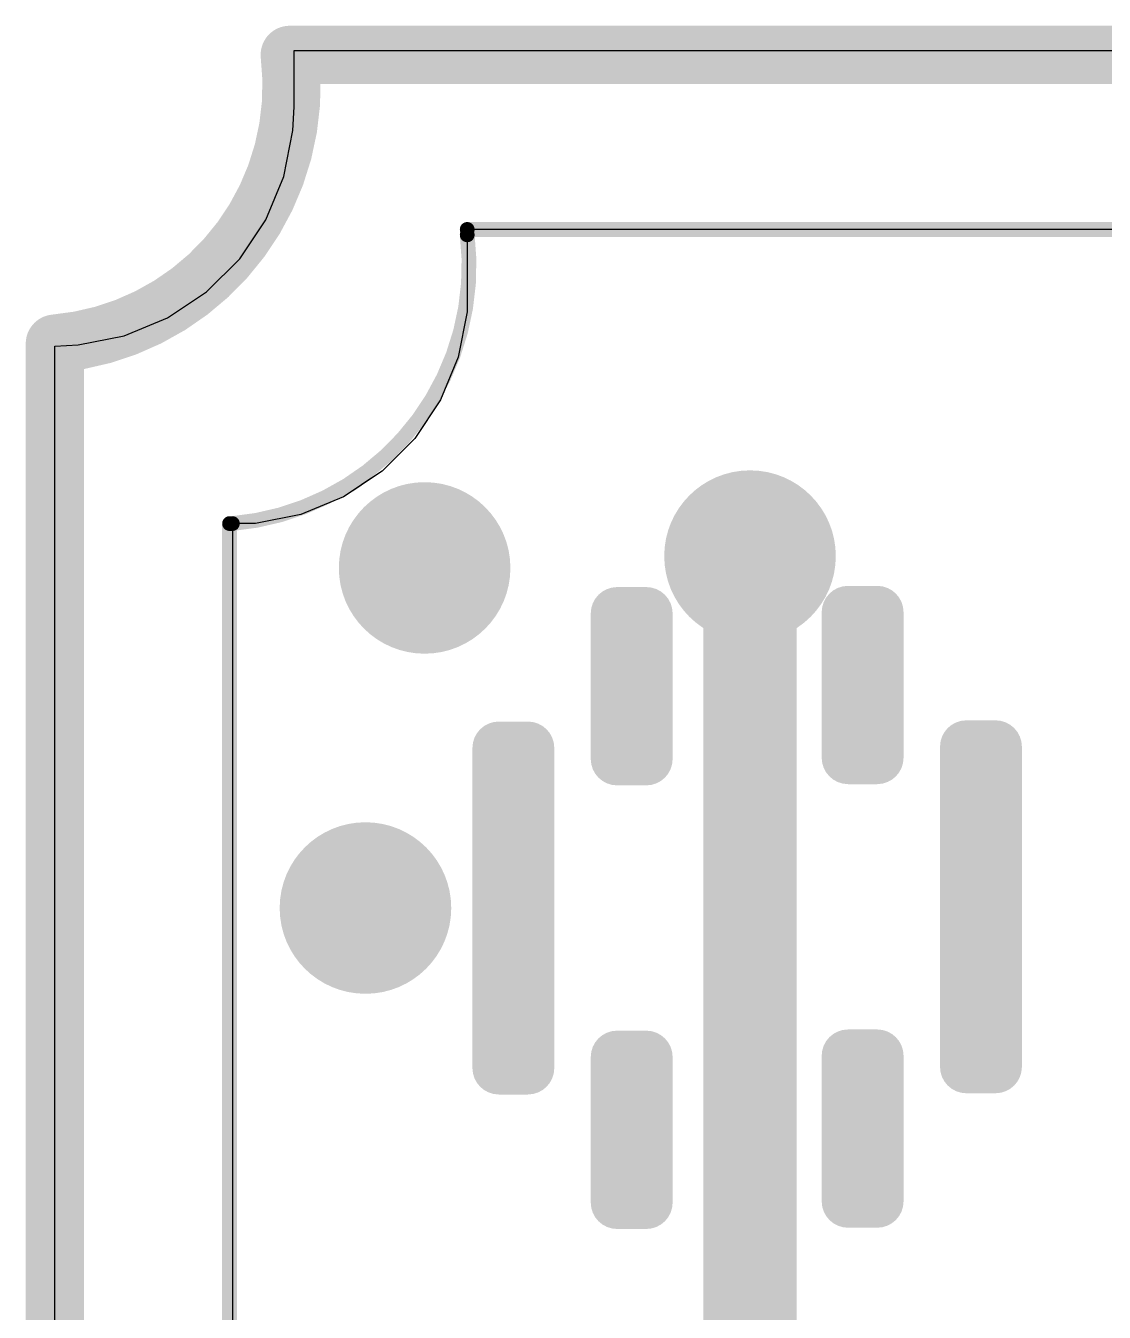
# Model space of a CAD drawing. Header units: inches. Extents: x -0.01 to 3.95, y -0.11 to 1.88.
# Drawn here: x -0.0098 to 0.3548, y 1.4457 to 1.8807 of the extents above; entities that cross this region are included whole.
import ezdxf

# ---------------------------------------------------------------- set-up
doc = ezdxf.new("R2010")
doc.units = ezdxf.units.IN
doc.header["$MEASUREMENT"] = 0
for name, color, linetype in [('Board Outline', 216, 'Continuous'), ('Bottom Layer', 5, 'Continuous'), ('Bottom Solder', 6, 'Continuous'), ('Top Layer', 1, 'Continuous'), ('Top Overlay', 2, 'Continuous'), ('Top Paste', 8, 'Continuous'), ('Top Solder', 216, 'Continuous'), ('Via Holes', 16, 'Continuous')]:
    doc.layers.add(name, color=color, linetype=linetype)

msp = doc.modelspace()

# ---------------------------------------------------------------- hatches: boundary and pattern name
at = {"layer": 'Bottom Layer'}
h = msp.add_hatch(color=5, dxfattribs=at)
edge = h.paths.add_edge_path()
edge.add_arc((0.235, 1.70136), 0.025, 0, 360)
h = msp.add_hatch(color=5, dxfattribs=at)
edge = h.paths.add_edge_path()
edge.add_arc((0.125, 1.69736), 0.025, 0, 360)
h = msp.add_hatch(color=5, dxfattribs=at)
edge = h.paths.add_edge_path()
edge.add_arc((0.105, 1.58236), 0.025, 0, 360)
at = {"layer": 'Bottom Solder'}
h = msp.add_hatch(color=6, dxfattribs=at)
edge = h.paths.add_edge_path()
edge.add_arc((0.235, 1.70136), 0.029, 0, 360)
h = msp.add_hatch(color=6, dxfattribs=at)
edge = h.paths.add_edge_path()
edge.add_arc((0.125, 1.69736), 0.029, 0, 360)
h = msp.add_hatch(color=6, dxfattribs=at)
edge = h.paths.add_edge_path()
edge.add_arc((0.105, 1.58236), 0.029, 0, 360)
at = {"layer": 'Top Layer'}
h = msp.add_hatch(color=1, dxfattribs=at)
edge = h.paths.add_edge_path()
edge.add_arc((0.235, 1.70136), 0.025, 0, 360)
h = msp.add_hatch(color=1, dxfattribs=at)
edge = h.paths.add_edge_path()
edge.add_arc((0.125, 1.69736), 0.025, 0, 360)
h = msp.add_hatch(color=1, dxfattribs=at)
edge = h.paths.add_edge_path()
edge.add_arc((0.22909, 1.70551), 0.00591, 90, 180)
edge.add_line((0.22319, 1.70551), (0.22319, 0.00472))
edge.add_arc((0.22909, 0.00472), 0.00591, 180, 270)
edge.add_line((0.22909, -0.00118), (0.24091, -0.00118))
edge.add_arc((0.24091, 0.00472), 0.00591, 270, 360)
edge.add_line((0.24681, 0.00472), (0.24681, 1.70551))
edge.add_arc((0.24091, 1.70551), 0.00591, 0, 90)
edge.add_line((0.24091, 1.71141), (0.22909, 1.71141))
h = msp.add_hatch(color=1, dxfattribs=at)
edge = h.paths.add_edge_path()
edge.add_arc((0.22909, 1.70551), 0.00591, 90, 180)
edge.add_line((0.22319, 1.70551), (0.22319, 0.00472))
edge.add_arc((0.22909, 0.00472), 0.00591, 180, 270)
edge.add_line((0.22909, -0.00118), (0.24091, -0.00118))
edge.add_arc((0.24091, 0.00472), 0.00591, 270, 360)
edge.add_line((0.24681, 0.00472), (0.24681, 1.70551))
edge.add_arc((0.24091, 1.70551), 0.00591, 0, 90)
edge.add_line((0.24091, 1.71141), (0.22909, 1.71141))
h = msp.add_hatch(color=1, dxfattribs=at)
edge = h.paths.add_edge_path()
edge.add_arc((0.19008, 1.68197), 0.00492, 90, 180)
edge.add_line((0.18516, 1.68197), (0.18516, 1.63275))
edge.add_arc((0.19008, 1.63275), 0.00492, 180, 270)
edge.add_line((0.19008, 1.62783), (0.19992, 1.62783))
edge.add_arc((0.19992, 1.63275), 0.00492, 270, 360)
edge.add_line((0.20484, 1.63275), (0.20484, 1.68197))
edge.add_arc((0.19992, 1.68197), 0.00492, 0, 90)
edge.add_line((0.19992, 1.68689), (0.19008, 1.68689))
h = msp.add_hatch(color=1, dxfattribs=at)
edge = h.paths.add_edge_path()
edge.add_arc((0.19008, 1.68197), 0.00492, 90, 180)
edge.add_line((0.18516, 1.68197), (0.18516, 1.63275))
edge.add_arc((0.19008, 1.63275), 0.00492, 180, 270)
edge.add_line((0.19008, 1.62783), (0.19992, 1.62783))
edge.add_arc((0.19992, 1.63275), 0.00492, 270, 360)
edge.add_line((0.20484, 1.63275), (0.20484, 1.68197))
edge.add_arc((0.19992, 1.68197), 0.00492, 0, 90)
edge.add_line((0.19992, 1.68689), (0.19008, 1.68689))
h = msp.add_hatch(color=1, dxfattribs=at)
edge = h.paths.add_edge_path()
edge.add_arc((0.27799, 1.63317), 0.00492, 270, 360)
edge.add_line((0.28291, 1.63317), (0.28291, 1.68238))
edge.add_arc((0.27799, 1.68238), 0.00492, 0, 90)
edge.add_line((0.27799, 1.6873), (0.26815, 1.6873))
edge.add_arc((0.26815, 1.68238), 0.00492, 90, 180)
edge.add_line((0.26322, 1.68238), (0.26322, 1.63317))
edge.add_arc((0.26815, 1.63317), 0.00492, 180, 270)
edge.add_line((0.26815, 1.62824), (0.27799, 1.62824))
h = msp.add_hatch(color=1, dxfattribs=at)
edge = h.paths.add_edge_path()
edge.add_arc((0.27799, 1.63317), 0.00492, 270, 360)
edge.add_line((0.28291, 1.63317), (0.28291, 1.68238))
edge.add_arc((0.27799, 1.68238), 0.00492, 0, 90)
edge.add_line((0.27799, 1.6873), (0.26815, 1.6873))
edge.add_arc((0.26815, 1.68238), 0.00492, 90, 180)
edge.add_line((0.26322, 1.68238), (0.26322, 1.63317))
edge.add_arc((0.26815, 1.63317), 0.00492, 180, 270)
edge.add_line((0.26815, 1.62824), (0.27799, 1.62824))
h = msp.add_hatch(color=1, dxfattribs=at)
edge = h.paths.add_edge_path()
edge.add_arc((0.15008, 1.63649), 0.00492, 90, 180)
edge.add_line((0.14516, 1.63649), (0.14516, 1.52823))
edge.add_arc((0.15008, 1.52823), 0.00492, 180, 270)
edge.add_line((0.15008, 1.5233), (0.15992, 1.5233))
edge.add_arc((0.15992, 1.52823), 0.00492, 270, 360)
edge.add_line((0.16484, 1.52823), (0.16484, 1.63649))
edge.add_arc((0.15992, 1.63649), 0.00492, 0, 90)
edge.add_line((0.15992, 1.64141), (0.15008, 1.64141))
h = msp.add_hatch(color=1, dxfattribs=at)
edge = h.paths.add_edge_path()
edge.add_arc((0.15008, 1.63649), 0.00492, 90, 180)
edge.add_line((0.14516, 1.63649), (0.14516, 1.52823))
edge.add_arc((0.15008, 1.52823), 0.00492, 180, 270)
edge.add_line((0.15008, 1.5233), (0.15992, 1.5233))
edge.add_arc((0.15992, 1.52823), 0.00492, 270, 360)
edge.add_line((0.16484, 1.52823), (0.16484, 1.63649))
edge.add_arc((0.15992, 1.63649), 0.00492, 0, 90)
edge.add_line((0.15992, 1.64141), (0.15008, 1.64141))
h = msp.add_hatch(color=1, dxfattribs=at)
edge = h.paths.add_edge_path()
edge.add_arc((0.31799, 1.52864), 0.00492, 270, 360)
edge.add_line((0.32291, 1.52864), (0.32291, 1.63691))
edge.add_arc((0.31799, 1.63691), 0.00492, 0, 90)
edge.add_line((0.31799, 1.64183), (0.30815, 1.64183))
edge.add_arc((0.30815, 1.63691), 0.00492, 90, 180)
edge.add_line((0.30322, 1.63691), (0.30322, 1.52864))
edge.add_arc((0.30815, 1.52864), 0.00492, 180, 270)
edge.add_line((0.30815, 1.52372), (0.31799, 1.52372))
h = msp.add_hatch(color=1, dxfattribs=at)
edge = h.paths.add_edge_path()
edge.add_arc((0.31799, 1.52864), 0.00492, 270, 360)
edge.add_line((0.32291, 1.52864), (0.32291, 1.63691))
edge.add_arc((0.31799, 1.63691), 0.00492, 0, 90)
edge.add_line((0.31799, 1.64183), (0.30815, 1.64183))
edge.add_arc((0.30815, 1.63691), 0.00492, 90, 180)
edge.add_line((0.30322, 1.63691), (0.30322, 1.52864))
edge.add_arc((0.30815, 1.52864), 0.00492, 180, 270)
edge.add_line((0.30815, 1.52372), (0.31799, 1.52372))
h = msp.add_hatch(color=1, dxfattribs=at)
edge = h.paths.add_edge_path()
edge.add_arc((0.105, 1.58236), 0.025, 0, 360)
h = msp.add_hatch(color=1, dxfattribs=at)
edge = h.paths.add_edge_path()
edge.add_arc((0.19008, 1.53197), 0.00492, 90, 180)
edge.add_line((0.18516, 1.53197), (0.18516, 1.48275))
edge.add_arc((0.19008, 1.48275), 0.00492, 180, 270)
edge.add_line((0.19008, 1.47783), (0.19992, 1.47783))
edge.add_arc((0.19992, 1.48275), 0.00492, 270, 360)
edge.add_line((0.20484, 1.48275), (0.20484, 1.53197))
edge.add_arc((0.19992, 1.53197), 0.00492, 0, 90)
edge.add_line((0.19992, 1.53689), (0.19008, 1.53689))
h = msp.add_hatch(color=1, dxfattribs=at)
edge = h.paths.add_edge_path()
edge.add_arc((0.19008, 1.53197), 0.00492, 90, 180)
edge.add_line((0.18516, 1.53197), (0.18516, 1.48275))
edge.add_arc((0.19008, 1.48275), 0.00492, 180, 270)
edge.add_line((0.19008, 1.47783), (0.19992, 1.47783))
edge.add_arc((0.19992, 1.48275), 0.00492, 270, 360)
edge.add_line((0.20484, 1.48275), (0.20484, 1.53197))
edge.add_arc((0.19992, 1.53197), 0.00492, 0, 90)
edge.add_line((0.19992, 1.53689), (0.19008, 1.53689))
h = msp.add_hatch(color=1, dxfattribs=at)
edge = h.paths.add_edge_path()
edge.add_arc((0.27799, 1.48317), 0.00492, 270, 360)
edge.add_line((0.28291, 1.48317), (0.28291, 1.53238))
edge.add_arc((0.27799, 1.53238), 0.00492, 0, 90)
edge.add_line((0.27799, 1.5373), (0.26815, 1.5373))
edge.add_arc((0.26815, 1.53238), 0.00492, 90, 180)
edge.add_line((0.26322, 1.53238), (0.26322, 1.48317))
edge.add_arc((0.26815, 1.48317), 0.00492, 180, 270)
edge.add_line((0.26815, 1.47824), (0.27799, 1.47824))
h = msp.add_hatch(color=1, dxfattribs=at)
edge = h.paths.add_edge_path()
edge.add_arc((0.27799, 1.48317), 0.00492, 270, 360)
edge.add_line((0.28291, 1.48317), (0.28291, 1.53238))
edge.add_arc((0.27799, 1.53238), 0.00492, 0, 90)
edge.add_line((0.27799, 1.5373), (0.26815, 1.5373))
edge.add_arc((0.26815, 1.53238), 0.00492, 90, 180)
edge.add_line((0.26322, 1.53238), (0.26322, 1.48317))
edge.add_arc((0.26815, 1.48317), 0.00492, 180, 270)
edge.add_line((0.26815, 1.47824), (0.27799, 1.47824))
at = {"layer": 'Top Paste'}
h = msp.add_hatch(color=8, dxfattribs=at)
edge = h.paths.add_edge_path()
edge.add_arc((0.22909, 1.70551), 0.00591, 90, 180)
edge.add_line((0.22319, 1.70551), (0.22319, 0.00472))
edge.add_arc((0.22909, 0.00472), 0.00591, 180, 270)
edge.add_line((0.22909, -0.00118), (0.24091, -0.00118))
edge.add_arc((0.24091, 0.00472), 0.00591, 270, 360)
edge.add_line((0.24681, 0.00472), (0.24681, 1.70551))
edge.add_arc((0.24091, 1.70551), 0.00591, 0, 90)
edge.add_line((0.24091, 1.71141), (0.22909, 1.71141))
h = msp.add_hatch(color=8, dxfattribs=at)
edge = h.paths.add_edge_path()
edge.add_arc((0.22909, 1.70551), 0.00591, 90, 180)
edge.add_line((0.22319, 1.70551), (0.22319, 0.00472))
edge.add_arc((0.22909, 0.00472), 0.00591, 180, 270)
edge.add_line((0.22909, -0.00118), (0.24091, -0.00118))
edge.add_arc((0.24091, 0.00472), 0.00591, 270, 360)
edge.add_line((0.24681, 0.00472), (0.24681, 1.70551))
edge.add_arc((0.24091, 1.70551), 0.00591, 0, 90)
edge.add_line((0.24091, 1.71141), (0.22909, 1.71141))
h = msp.add_hatch(color=8, dxfattribs=at)
edge = h.paths.add_edge_path()
edge.add_arc((0.19008, 1.68197), 0.00492, 90, 180)
edge.add_line((0.18516, 1.68197), (0.18516, 1.63275))
edge.add_arc((0.19008, 1.63275), 0.00492, 180, 270)
edge.add_line((0.19008, 1.62783), (0.19992, 1.62783))
edge.add_arc((0.19992, 1.63275), 0.00492, 270, 360)
edge.add_line((0.20484, 1.63275), (0.20484, 1.68197))
edge.add_arc((0.19992, 1.68197), 0.00492, 0, 90)
edge.add_line((0.19992, 1.68689), (0.19008, 1.68689))
h = msp.add_hatch(color=8, dxfattribs=at)
edge = h.paths.add_edge_path()
edge.add_arc((0.19008, 1.68197), 0.00492, 90, 180)
edge.add_line((0.18516, 1.68197), (0.18516, 1.63275))
edge.add_arc((0.19008, 1.63275), 0.00492, 180, 270)
edge.add_line((0.19008, 1.62783), (0.19992, 1.62783))
edge.add_arc((0.19992, 1.63275), 0.00492, 270, 360)
edge.add_line((0.20484, 1.63275), (0.20484, 1.68197))
edge.add_arc((0.19992, 1.68197), 0.00492, 0, 90)
edge.add_line((0.19992, 1.68689), (0.19008, 1.68689))
h = msp.add_hatch(color=8, dxfattribs=at)
edge = h.paths.add_edge_path()
edge.add_arc((0.27799, 1.63317), 0.00492, 270, 360)
edge.add_line((0.28291, 1.63317), (0.28291, 1.68238))
edge.add_arc((0.27799, 1.68238), 0.00492, 0, 90)
edge.add_line((0.27799, 1.6873), (0.26815, 1.6873))
edge.add_arc((0.26815, 1.68238), 0.00492, 90, 180)
edge.add_line((0.26322, 1.68238), (0.26322, 1.63317))
edge.add_arc((0.26815, 1.63317), 0.00492, 180, 270)
edge.add_line((0.26815, 1.62824), (0.27799, 1.62824))
h = msp.add_hatch(color=8, dxfattribs=at)
edge = h.paths.add_edge_path()
edge.add_arc((0.27799, 1.63317), 0.00492, 270, 360)
edge.add_line((0.28291, 1.63317), (0.28291, 1.68238))
edge.add_arc((0.27799, 1.68238), 0.00492, 0, 90)
edge.add_line((0.27799, 1.6873), (0.26815, 1.6873))
edge.add_arc((0.26815, 1.68238), 0.00492, 90, 180)
edge.add_line((0.26322, 1.68238), (0.26322, 1.63317))
edge.add_arc((0.26815, 1.63317), 0.00492, 180, 270)
edge.add_line((0.26815, 1.62824), (0.27799, 1.62824))
h = msp.add_hatch(color=8, dxfattribs=at)
edge = h.paths.add_edge_path()
edge.add_arc((0.15008, 1.63649), 0.00492, 90, 180)
edge.add_line((0.14516, 1.63649), (0.14516, 1.52823))
edge.add_arc((0.15008, 1.52823), 0.00492, 180, 270)
edge.add_line((0.15008, 1.5233), (0.15992, 1.5233))
edge.add_arc((0.15992, 1.52823), 0.00492, 270, 360)
edge.add_line((0.16484, 1.52823), (0.16484, 1.63649))
edge.add_arc((0.15992, 1.63649), 0.00492, 0, 90)
edge.add_line((0.15992, 1.64141), (0.15008, 1.64141))
h = msp.add_hatch(color=8, dxfattribs=at)
edge = h.paths.add_edge_path()
edge.add_arc((0.15008, 1.63649), 0.00492, 90, 180)
edge.add_line((0.14516, 1.63649), (0.14516, 1.52823))
edge.add_arc((0.15008, 1.52823), 0.00492, 180, 270)
edge.add_line((0.15008, 1.5233), (0.15992, 1.5233))
edge.add_arc((0.15992, 1.52823), 0.00492, 270, 360)
edge.add_line((0.16484, 1.52823), (0.16484, 1.63649))
edge.add_arc((0.15992, 1.63649), 0.00492, 0, 90)
edge.add_line((0.15992, 1.64141), (0.15008, 1.64141))
h = msp.add_hatch(color=8, dxfattribs=at)
edge = h.paths.add_edge_path()
edge.add_arc((0.31799, 1.52864), 0.00492, 270, 360)
edge.add_line((0.32291, 1.52864), (0.32291, 1.63691))
edge.add_arc((0.31799, 1.63691), 0.00492, 0, 90)
edge.add_line((0.31799, 1.64183), (0.30815, 1.64183))
edge.add_arc((0.30815, 1.63691), 0.00492, 90, 180)
edge.add_line((0.30322, 1.63691), (0.30322, 1.52864))
edge.add_arc((0.30815, 1.52864), 0.00492, 180, 270)
edge.add_line((0.30815, 1.52372), (0.31799, 1.52372))
h = msp.add_hatch(color=8, dxfattribs=at)
edge = h.paths.add_edge_path()
edge.add_arc((0.31799, 1.52864), 0.00492, 270, 360)
edge.add_line((0.32291, 1.52864), (0.32291, 1.63691))
edge.add_arc((0.31799, 1.63691), 0.00492, 0, 90)
edge.add_line((0.31799, 1.64183), (0.30815, 1.64183))
edge.add_arc((0.30815, 1.63691), 0.00492, 90, 180)
edge.add_line((0.30322, 1.63691), (0.30322, 1.52864))
edge.add_arc((0.30815, 1.52864), 0.00492, 180, 270)
edge.add_line((0.30815, 1.52372), (0.31799, 1.52372))
h = msp.add_hatch(color=8, dxfattribs=at)
edge = h.paths.add_edge_path()
edge.add_arc((0.19008, 1.53197), 0.00492, 90, 180)
edge.add_line((0.18516, 1.53197), (0.18516, 1.48275))
edge.add_arc((0.19008, 1.48275), 0.00492, 180, 270)
edge.add_line((0.19008, 1.47783), (0.19992, 1.47783))
edge.add_arc((0.19992, 1.48275), 0.00492, 270, 360)
edge.add_line((0.20484, 1.48275), (0.20484, 1.53197))
edge.add_arc((0.19992, 1.53197), 0.00492, 0, 90)
edge.add_line((0.19992, 1.53689), (0.19008, 1.53689))
h = msp.add_hatch(color=8, dxfattribs=at)
edge = h.paths.add_edge_path()
edge.add_arc((0.19008, 1.53197), 0.00492, 90, 180)
edge.add_line((0.18516, 1.53197), (0.18516, 1.48275))
edge.add_arc((0.19008, 1.48275), 0.00492, 180, 270)
edge.add_line((0.19008, 1.47783), (0.19992, 1.47783))
edge.add_arc((0.19992, 1.48275), 0.00492, 270, 360)
edge.add_line((0.20484, 1.48275), (0.20484, 1.53197))
edge.add_arc((0.19992, 1.53197), 0.00492, 0, 90)
edge.add_line((0.19992, 1.53689), (0.19008, 1.53689))
h = msp.add_hatch(color=8, dxfattribs=at)
edge = h.paths.add_edge_path()
edge.add_arc((0.27799, 1.48317), 0.00492, 270, 360)
edge.add_line((0.28291, 1.48317), (0.28291, 1.53238))
edge.add_arc((0.27799, 1.53238), 0.00492, 0, 90)
edge.add_line((0.27799, 1.5373), (0.26815, 1.5373))
edge.add_arc((0.26815, 1.53238), 0.00492, 90, 180)
edge.add_line((0.26322, 1.53238), (0.26322, 1.48317))
edge.add_arc((0.26815, 1.48317), 0.00492, 180, 270)
edge.add_line((0.26815, 1.47824), (0.27799, 1.47824))
h = msp.add_hatch(color=8, dxfattribs=at)
edge = h.paths.add_edge_path()
edge.add_arc((0.27799, 1.48317), 0.00492, 270, 360)
edge.add_line((0.28291, 1.48317), (0.28291, 1.53238))
edge.add_arc((0.27799, 1.53238), 0.00492, 0, 90)
edge.add_line((0.27799, 1.5373), (0.26815, 1.5373))
edge.add_arc((0.26815, 1.53238), 0.00492, 90, 180)
edge.add_line((0.26322, 1.53238), (0.26322, 1.48317))
edge.add_arc((0.26815, 1.48317), 0.00492, 180, 270)
edge.add_line((0.26815, 1.47824), (0.27799, 1.47824))
at = {"layer": 'Top Solder'}
h = msp.add_hatch(color=216, dxfattribs=at)
edge = h.paths.add_edge_path()
edge.add_arc((0.235, 1.70136), 0.029, 0, 360)
h = msp.add_hatch(color=216, dxfattribs=at)
edge = h.paths.add_edge_path()
edge.add_arc((0.125, 1.69736), 0.029, 0, 360)
h = msp.add_hatch(color=216, dxfattribs=at)
edge = h.paths.add_edge_path()
edge.add_arc((0.22909, 1.70551), 0.00991, 90, 180)
edge.add_line((0.21919, 1.70551), (0.21919, 0.00472))
edge.add_arc((0.22909, 0.00472), 0.00991, 180, 270)
edge.add_line((0.22909, -0.00518), (0.24091, -0.00518))
edge.add_arc((0.24091, 0.00472), 0.00991, 270, 360)
edge.add_line((0.25081, 0.00472), (0.25081, 1.70551))
edge.add_arc((0.24091, 1.70551), 0.00991, 0, 90)
edge.add_line((0.24091, 1.71541), (0.22909, 1.71541))
h = msp.add_hatch(color=216, dxfattribs=at)
edge = h.paths.add_edge_path()
edge.add_arc((0.22909, 1.70551), 0.00991, 90, 180)
edge.add_line((0.21919, 1.70551), (0.21919, 0.00472))
edge.add_arc((0.22909, 0.00472), 0.00991, 180, 270)
edge.add_line((0.22909, -0.00518), (0.24091, -0.00518))
edge.add_arc((0.24091, 0.00472), 0.00991, 270, 360)
edge.add_line((0.25081, 0.00472), (0.25081, 1.70551))
edge.add_arc((0.24091, 1.70551), 0.00991, 0, 90)
edge.add_line((0.24091, 1.71541), (0.22909, 1.71541))
h = msp.add_hatch(color=216, dxfattribs=at)
edge = h.paths.add_edge_path()
edge.add_arc((0.19008, 1.68197), 0.00892, 90, 180)
edge.add_line((0.18116, 1.68197), (0.18116, 1.63275))
edge.add_arc((0.19008, 1.63275), 0.00892, 180, 270)
edge.add_line((0.19008, 1.62383), (0.19992, 1.62383))
edge.add_arc((0.19992, 1.63275), 0.00892, 270, 360)
edge.add_line((0.20884, 1.63275), (0.20884, 1.68197))
edge.add_arc((0.19992, 1.68197), 0.00892, 0, 90)
edge.add_line((0.19992, 1.69089), (0.19008, 1.69089))
h = msp.add_hatch(color=216, dxfattribs=at)
edge = h.paths.add_edge_path()
edge.add_arc((0.19008, 1.68197), 0.00892, 90, 180)
edge.add_line((0.18116, 1.68197), (0.18116, 1.63275))
edge.add_arc((0.19008, 1.63275), 0.00892, 180, 270)
edge.add_line((0.19008, 1.62383), (0.19992, 1.62383))
edge.add_arc((0.19992, 1.63275), 0.00892, 270, 360)
edge.add_line((0.20884, 1.63275), (0.20884, 1.68197))
edge.add_arc((0.19992, 1.68197), 0.00892, 0, 90)
edge.add_line((0.19992, 1.69089), (0.19008, 1.69089))
h = msp.add_hatch(color=216, dxfattribs=at)
edge = h.paths.add_edge_path()
edge.add_arc((0.27799, 1.63317), 0.00892, 270, 360)
edge.add_line((0.28691, 1.63317), (0.28691, 1.68238))
edge.add_arc((0.27799, 1.68238), 0.00892, 0, 90)
edge.add_line((0.27799, 1.6913), (0.26815, 1.6913))
edge.add_arc((0.26815, 1.68238), 0.00892, 90, 180)
edge.add_line((0.25922, 1.68238), (0.25922, 1.63317))
edge.add_arc((0.26815, 1.63317), 0.00892, 180, 270)
edge.add_line((0.26815, 1.62424), (0.27799, 1.62424))
h = msp.add_hatch(color=216, dxfattribs=at)
edge = h.paths.add_edge_path()
edge.add_arc((0.27799, 1.63317), 0.00892, 270, 360)
edge.add_line((0.28691, 1.63317), (0.28691, 1.68238))
edge.add_arc((0.27799, 1.68238), 0.00892, 0, 90)
edge.add_line((0.27799, 1.6913), (0.26815, 1.6913))
edge.add_arc((0.26815, 1.68238), 0.00892, 90, 180)
edge.add_line((0.25922, 1.68238), (0.25922, 1.63317))
edge.add_arc((0.26815, 1.63317), 0.00892, 180, 270)
edge.add_line((0.26815, 1.62424), (0.27799, 1.62424))
h = msp.add_hatch(color=216, dxfattribs=at)
edge = h.paths.add_edge_path()
edge.add_arc((0.15008, 1.63649), 0.00892, 90, 180)
edge.add_line((0.14116, 1.63649), (0.14116, 1.52823))
edge.add_arc((0.15008, 1.52823), 0.00892, 180, 270)
edge.add_line((0.15008, 1.5193), (0.15992, 1.5193))
edge.add_arc((0.15992, 1.52823), 0.00892, 270, 360)
edge.add_line((0.16884, 1.52823), (0.16884, 1.63649))
edge.add_arc((0.15992, 1.63649), 0.00892, 0, 90)
edge.add_line((0.15992, 1.64541), (0.15008, 1.64541))
h = msp.add_hatch(color=216, dxfattribs=at)
edge = h.paths.add_edge_path()
edge.add_arc((0.15008, 1.63649), 0.00892, 90, 180)
edge.add_line((0.14116, 1.63649), (0.14116, 1.52823))
edge.add_arc((0.15008, 1.52823), 0.00892, 180, 270)
edge.add_line((0.15008, 1.5193), (0.15992, 1.5193))
edge.add_arc((0.15992, 1.52823), 0.00892, 270, 360)
edge.add_line((0.16884, 1.52823), (0.16884, 1.63649))
edge.add_arc((0.15992, 1.63649), 0.00892, 0, 90)
edge.add_line((0.15992, 1.64541), (0.15008, 1.64541))
h = msp.add_hatch(color=216, dxfattribs=at)
edge = h.paths.add_edge_path()
edge.add_arc((0.31799, 1.52864), 0.00892, 270, 360)
edge.add_line((0.32691, 1.52864), (0.32691, 1.63691))
edge.add_arc((0.31799, 1.63691), 0.00892, 0, 90)
edge.add_line((0.31799, 1.64583), (0.30815, 1.64583))
edge.add_arc((0.30815, 1.63691), 0.00892, 90, 180)
edge.add_line((0.29922, 1.63691), (0.29922, 1.52864))
edge.add_arc((0.30815, 1.52864), 0.00892, 180, 270)
edge.add_line((0.30815, 1.51972), (0.31799, 1.51972))
h = msp.add_hatch(color=216, dxfattribs=at)
edge = h.paths.add_edge_path()
edge.add_arc((0.31799, 1.52864), 0.00892, 270, 360)
edge.add_line((0.32691, 1.52864), (0.32691, 1.63691))
edge.add_arc((0.31799, 1.63691), 0.00892, 0, 90)
edge.add_line((0.31799, 1.64583), (0.30815, 1.64583))
edge.add_arc((0.30815, 1.63691), 0.00892, 90, 180)
edge.add_line((0.29922, 1.63691), (0.29922, 1.52864))
edge.add_arc((0.30815, 1.52864), 0.00892, 180, 270)
edge.add_line((0.30815, 1.51972), (0.31799, 1.51972))
h = msp.add_hatch(color=216, dxfattribs=at)
edge = h.paths.add_edge_path()
edge.add_arc((0.105, 1.58236), 0.029, 0, 360)
h = msp.add_hatch(color=216, dxfattribs=at)
edge = h.paths.add_edge_path()
edge.add_arc((0.19008, 1.53197), 0.00892, 90, 180)
edge.add_line((0.18116, 1.53197), (0.18116, 1.48275))
edge.add_arc((0.19008, 1.48275), 0.00892, 180, 270)
edge.add_line((0.19008, 1.47383), (0.19992, 1.47383))
edge.add_arc((0.19992, 1.48275), 0.00892, 270, 360)
edge.add_line((0.20884, 1.48275), (0.20884, 1.53197))
edge.add_arc((0.19992, 1.53197), 0.00892, 0, 90)
edge.add_line((0.19992, 1.54089), (0.19008, 1.54089))
h = msp.add_hatch(color=216, dxfattribs=at)
edge = h.paths.add_edge_path()
edge.add_arc((0.19008, 1.53197), 0.00892, 90, 180)
edge.add_line((0.18116, 1.53197), (0.18116, 1.48275))
edge.add_arc((0.19008, 1.48275), 0.00892, 180, 270)
edge.add_line((0.19008, 1.47383), (0.19992, 1.47383))
edge.add_arc((0.19992, 1.48275), 0.00892, 270, 360)
edge.add_line((0.20884, 1.48275), (0.20884, 1.53197))
edge.add_arc((0.19992, 1.53197), 0.00892, 0, 90)
edge.add_line((0.19992, 1.54089), (0.19008, 1.54089))
h = msp.add_hatch(color=216, dxfattribs=at)
edge = h.paths.add_edge_path()
edge.add_arc((0.27799, 1.48317), 0.00892, 270, 360)
edge.add_line((0.28691, 1.48317), (0.28691, 1.53238))
edge.add_arc((0.27799, 1.53238), 0.00892, 0, 90)
edge.add_line((0.27799, 1.5413), (0.26815, 1.5413))
edge.add_arc((0.26815, 1.53238), 0.00892, 90, 180)
edge.add_line((0.25922, 1.53238), (0.25922, 1.48317))
edge.add_arc((0.26815, 1.48317), 0.00892, 180, 270)
edge.add_line((0.26815, 1.47424), (0.27799, 1.47424))
h = msp.add_hatch(color=216, dxfattribs=at)
edge = h.paths.add_edge_path()
edge.add_arc((0.27799, 1.48317), 0.00892, 270, 360)
edge.add_line((0.28691, 1.48317), (0.28691, 1.53238))
edge.add_arc((0.27799, 1.53238), 0.00892, 0, 90)
edge.add_line((0.27799, 1.5413), (0.26815, 1.5413))
edge.add_arc((0.26815, 1.53238), 0.00892, 90, 180)
edge.add_line((0.25922, 1.53238), (0.25922, 1.48317))
edge.add_arc((0.26815, 1.48317), 0.00892, 180, 270)
edge.add_line((0.26815, 1.47424), (0.27799, 1.47424))
at = {"layer": 'Via Holes'}
h = msp.add_hatch(color=7, dxfattribs=at)
edge = h.paths.add_edge_path()
edge.add_arc((0.235, 1.70136), 0.014, 0, 360)
h = msp.add_hatch(color=7, dxfattribs=at)
edge = h.paths.add_edge_path()
edge.add_arc((0.125, 1.69736), 0.014, 0, 360)
h = msp.add_hatch(color=7, dxfattribs=at)
edge = h.paths.add_edge_path()
edge.add_arc((0.105, 1.58236), 0.014, 0, 360)

# ---------------------------------------------------------------- linework, layer by layer
at = {"layer": 'Board Outline', "const_width": 0.01969}
msp.add_lwpolyline([(0.0794, 1.87086, -0.424123), (0, 1.77322)], format="xyb", dxfattribs=at)
for points in [[(0.0794, 1.87086), (3.85761, 1.87086)], [(0, 0), (0, 1.77322)]]:
    msp.add_lwpolyline(points, dxfattribs=at)
at = {"layer": 'Board Outline', "const_width": 0.00984}
for points in [[(0.07448, 1.87086, 1), (0.08432, 1.87086, 1)], [(0.07448, 1.87086, 1), (0.08432, 1.87086, 1)], [(-0.00492, 1.77322, 1), (0.00492, 1.77322, 1)], [(-0.00492, 1.77322, 1), (0.00492, 1.77322, 1)]]:
    msp.add_lwpolyline(points, format="xyb", close=True, dxfattribs=at)
at = {"layer": 'Top Layer'}
for p, q in [((0.08089, 1.85325), (0.08089, 1.87236)), ((0.08089, 1.87236), (3.85612, 1.87236)), ((0.0805, 1.84532), (0.08089, 1.85325)), ((0.07741, 1.82977), (0.0805, 1.84532)), ((0.07134, 1.81512), (0.07741, 1.82977)), ((0.06253, 1.80193), (0.07134, 1.81512)), ((3.79761, 1.81181), (0.1394, 1.81181)), ((0.1394, 1.81181), (0.1394, 1.79176)), ((0.05132, 1.79072), (0.06253, 1.80193)), ((0.03813, 1.78191), (0.05132, 1.79072)), ((0.1394, 1.79176), (0.1394, 1.79176)), ((0.1394, 1.79176), (0.1394, 1.78394)), ((0.1394, 1.78394), (0.13635, 1.7686)), ((0.02348, 1.77584), (0.03813, 1.78191)), ((0.00793, 1.77275), (0.02348, 1.77584)), ((0, 1.77236), (0.00793, 1.77275)), ((0, 0.88661), (0, 1.77236)), ((0, 1.77236), (0, 1.77236)), ((0.13635, 1.7686), (0.13036, 1.75415)), ((0.13036, 1.75415), (0.12167, 1.74114)), ((0.12167, 1.74114), (0.11061, 1.73008)), ((0.11061, 1.73008), (0.10383, 1.72555)), ((0.10342, 1.72528), (0.09761, 1.72139)), ((0.10351, 1.72537), (0.10342, 1.72528)), ((0.10383, 1.72555), (0.10351, 1.72537)), ((0.09761, 1.72139), (0.08316, 1.71541)), ((0.08316, 1.71541), (0.06782, 1.71236)), ((0.06782, 1.71236), (0.06, 1.71236)), ((0.06, 1.71236), (0.06, 0.88661))]:
    msp.add_line(p, q, dxfattribs=at)
at = {"layer": 'Top Overlay', "const_width": 0.005}
for points in [[(0.1394, 1.81181), (3.79761, 1.81181)], [(0.05906, 1.71236), (0.05906, 0.06086)]]:
    msp.add_lwpolyline(points, dxfattribs=at)
at = {"layer": 'Top Overlay', "const_width": 0.0025}
for points in [[(0.13815, 1.81181, 1), (0.14065, 1.81181, 1)], [(0.13815, 1.81, 1), (0.14065, 1.81, 1)], [(0.05781, 1.71236, 1), (0.0603, 1.71236, 1)], [(0.05875, 1.71236, 1), (0.06125, 1.71236, 1)]]:
    msp.add_lwpolyline(points, format="xyb", close=True, dxfattribs=at)
at = {"layer": 'Top Overlay', "const_width": 0.005}
msp.add_lwpolyline([(0.1394, 1.81, -0.424123), (0.06, 1.71236)], format="xyb", dxfattribs=at)
at = {"layer": 'Top Solder'}
for p, q in [((0.08089, 1.85325), (0.08089, 1.87236)), ((0.08089, 1.87236), (3.85612, 1.87236)), ((0.0805, 1.84532), (0.08089, 1.85325)), ((0.07741, 1.82977), (0.0805, 1.84532)), ((0.07134, 1.81512), (0.07741, 1.82977)), ((0.06253, 1.80193), (0.07134, 1.81512)), ((3.79761, 1.81181), (0.1394, 1.81181)), ((0.1394, 1.81181), (0.1394, 1.79176)), ((0.05132, 1.79072), (0.06253, 1.80193)), ((0.03813, 1.78191), (0.05132, 1.79072)), ((0.1394, 1.79176), (0.1394, 1.79176)), ((0.1394, 1.79176), (0.1394, 1.78394)), ((0.1394, 1.78394), (0.13635, 1.7686)), ((0.02348, 1.77584), (0.03813, 1.78191)), ((0.00793, 1.77275), (0.02348, 1.77584)), ((0, 1.77236), (0.00793, 1.77275)), ((0, 0.88661), (0, 1.77236)), ((0.13635, 1.7686), (0.13036, 1.75415)), ((0.13036, 1.75415), (0.12167, 1.74114)), ((0.12167, 1.74114), (0.11061, 1.73008)), ((0.11061, 1.73008), (0.09761, 1.72139)), ((0.09761, 1.72139), (0.08316, 1.71541)), ((0.08316, 1.71541), (0.06782, 1.71236)), ((0.06782, 1.71236), (0.06, 1.71236)), ((0.06, 1.71236), (0.06, 0.88661))]:
    msp.add_line(p, q, dxfattribs=at)

doc.saveas('drawing.dxf')
